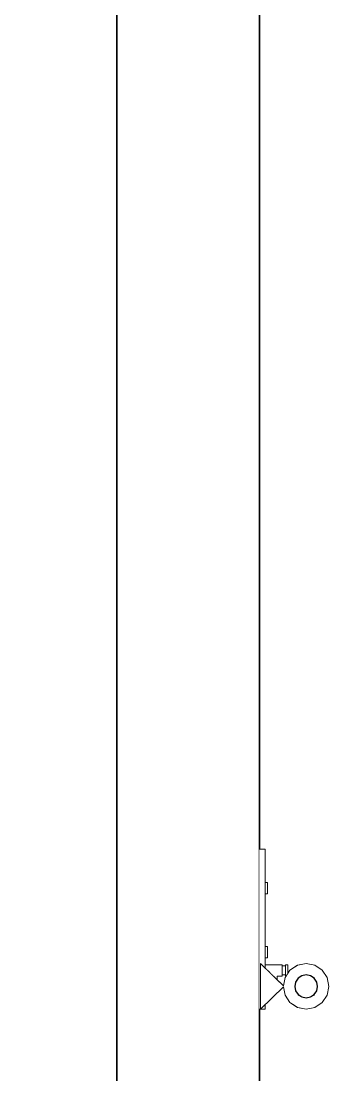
# Model space of a CAD drawing. Header units: millimetres. Extents: x 14397 to 67587, y -11631 to -8348.
# Drawn here: x 36324 to 36594, y -10426 to -9503 of the extents above; entities that cross this region are included whole.
import ezdxf

# ---------------------------------------------------------------- set-up
doc = ezdxf.new("R2010")
doc.units = ezdxf.units.MM
doc.header["$MEASUREMENT"] = 0
doc.linetypes.add('Wipeout_Contour', pattern=[1000, 0, -1000])
doc.layers.add('NewA-Ee_25_10-M_WallsInternal', color=7, linetype='Continuous')
doc.layers.add('NewA-Ee_40_20-M_GeneralFFAndEInternalEquipment', color=7, linetype='Continuous')

# ---------------------------------------------------------------- blocks, each defined once
blk = doc.blocks.new('Section Elem_57_7', base_point=(46275.02, -115148.23))
at = {"color": 254, "linetype": 'Wipeout_Contour', "lineweight": 0, "ltscale": 150863.502542}
blk.add_wipeout([(36408.28, -8453.23), (36324.42, -8453.23), (36324.42, -11348.23), (36408.28, -11348.23)], dxfattribs=at).dxf.layer = 'NewA-Ee_25_10-M_WallsInternal'
at = {"color": 254, "linetype": 'Wipeout_Contour', "lineweight": 0, "ltscale": 379875.774134}
blk.add_wipeout([(36548.62, -10342.23), (36554.36, -10347.84), (36555.8, -10340.58), (36556.7, -10339.23), (36556.28, -10339.23), (36556.28, -10338.23), (36553.28, -10338.23), (36553.28, -10339.23), (36548.78, -10339.23), (36548.78, -10342.23)], dxfattribs=at).dxf.layer = 'NewA-Ee_25_10-M_WallsInternal'
blk = doc.blocks.new('Section Elem_58_7', base_point=(46275.02, -115148.23))
at = {"layer": 'NewA-Ee_25_10-M_WallsInternal', "color": 92, "linetype": 'Continuous', "lineweight": 35}
for p, q in [((36408.28, -8453.23), (36408.28, -11348.23)), ((36533.28, -8908.23), (36533.28, -11348.23))]:
    blk.add_line(p, q, dxfattribs=at)
blk = doc.blocks.new('Section Elem_62_7', base_point=(46275.02, -115148.23))
at = {"color": 254, "linetype": 'Wipeout_Contour', "lineweight": 0, "ltscale": 303708.015302}
blk.add_wipeout([(36538.28, -10228.23), (36533.28, -10228.23), (36533.28, -10368.23), (36534.28, -10368.23), (36534.28, -10334.09), (36534.28, -10334.08), (36534.28, -10328.23), (36538.28, -10332.14)], dxfattribs=at).dxf.layer = 'NewA-Ee_40_20-M_GeneralFFAndEInternalEquipment'
at = {"layer": 'NewA-Ee_40_20-M_GeneralFFAndEInternalEquipment', "color": 1, "linetype": 'Continuous', "lineweight": 18}
blk.add_line((36533.28, -10228.23), (36538.28, -10228.23), dxfattribs=at)
at = {"color": 254, "linetype": 'Wipeout_Contour', "lineweight": 0, "ltscale": 151814.028701}
blk.add_wipeout([(36538.28, -10265.77), (36540.28, -10265.77), (36540.28, -10262.23), (36538.28, -10262.23)], dxfattribs=at).dxf.layer = 'NewA-Ee_40_20-M_GeneralFFAndEInternalEquipment'
at = {"color": 254, "linetype": 'Wipeout_Contour', "lineweight": 0, "ltscale": 151874.75952}
blk.add_wipeout([(36538.28, -10321.77), (36540.28, -10321.77), (36540.28, -10318.23), (36538.28, -10318.23)], dxfattribs=at).dxf.layer = 'NewA-Ee_40_20-M_GeneralFFAndEInternalEquipment'
at = {"color": 254, "linetype": 'Wipeout_Contour', "lineweight": 0, "ltscale": 151924.530609}
blk.add_wipeout([(36540.43, -10334.23), (36544.05, -10337.77), (36553.28, -10337.77), (36553.28, -10334.23)], dxfattribs=at).dxf.layer = 'NewA-Ee_40_20-M_GeneralFFAndEInternalEquipment'
at = {"color": 254, "linetype": 'Wipeout_Contour', "lineweight": 0, "ltscale": 113937.339168}
blk.add_wipeout([(36538.28, -10364.33), (36534.28, -10368.23), (36538.28, -10368.23)], dxfattribs=at).dxf.layer = 'NewA-Ee_40_20-M_GeneralFFAndEInternalEquipment'
at = {"layer": 'NewA-Ee_40_20-M_GeneralFFAndEInternalEquipment', "color": 1, "linetype": 'Continuous', "lineweight": 18}
for p, q in [((36533.28, -10368.23), (36538.28, -10368.23)), ((36538.28, -10368.23), (36538.28, -10364.33))]:
    blk.add_line(p, q, dxfattribs=at)
at = {"color": 254, "linetype": 'Wipeout_Contour', "lineweight": 0, "ltscale": 151810.204766}
blk.add_wipeout([(36538.28, -10262.23), (36540.28, -10262.23), (36540.28, -10258.7), (36538.28, -10258.7)], dxfattribs=at).dxf.layer = 'NewA-Ee_40_20-M_GeneralFFAndEInternalEquipment'
at = {"color": 254, "linetype": 'Wipeout_Contour', "lineweight": 0, "ltscale": 151870.916256}
blk.add_wipeout([(36538.28, -10318.23), (36540.28, -10318.23), (36540.28, -10314.7), (36538.28, -10314.7)], dxfattribs=at).dxf.layer = 'NewA-Ee_40_20-M_GeneralFFAndEInternalEquipment'
at = {"color": 254, "linetype": 'Wipeout_Contour', "lineweight": 0, "ltscale": 189886.749834}
blk.add_wipeout([(36553.28, -10330.7), (36538.28, -10330.7), (36538.28, -10332.14), (36540.43, -10334.23), (36553.28, -10334.23)], dxfattribs=at).dxf.layer = 'NewA-Ee_40_20-M_GeneralFFAndEInternalEquipment'
at = {"color": 254, "linetype": 'Wipeout_Contour', "lineweight": 0, "ltscale": 151807.501432}
blk.add_wipeout([(36538.28, -10258.7), (36540.28, -10258.7), (36540.28, -10257.23), (36538.28, -10257.23)], dxfattribs=at).dxf.layer = 'NewA-Ee_40_20-M_GeneralFFAndEInternalEquipment'
at = {"color": 254, "linetype": 'Wipeout_Contour', "lineweight": 0, "ltscale": 151816.733228}
blk.add_wipeout([(36538.28, -10267.23), (36540.28, -10267.23), (36540.28, -10265.77), (36538.28, -10265.77)], dxfattribs=at).dxf.layer = 'NewA-Ee_40_20-M_GeneralFFAndEInternalEquipment'
at = {"color": 254, "linetype": 'Wipeout_Contour', "lineweight": 0, "ltscale": 151868.199253}
blk.add_wipeout([(36538.28, -10314.7), (36540.28, -10314.7), (36540.28, -10313.23), (36538.28, -10313.23)], dxfattribs=at).dxf.layer = 'NewA-Ee_40_20-M_GeneralFFAndEInternalEquipment'
at = {"color": 254, "linetype": 'Wipeout_Contour', "lineweight": 0, "ltscale": 151877.477714}
blk.add_wipeout([(36538.28, -10323.23), (36540.28, -10323.23), (36540.28, -10321.77), (36538.28, -10321.77)], dxfattribs=at).dxf.layer = 'NewA-Ee_40_20-M_GeneralFFAndEInternalEquipment'
at = {"color": 254, "linetype": 'Wipeout_Contour', "lineweight": 0, "ltscale": 151910.617569}
blk.add_wipeout([(36538.28, -10330.7), (36553.28, -10330.7), (36553.28, -10329.23), (36538.28, -10329.23)], dxfattribs=at).dxf.layer = 'NewA-Ee_40_20-M_GeneralFFAndEInternalEquipment'
at = {"color": 254, "linetype": 'Wipeout_Contour', "lineweight": 0, "ltscale": 265876.188606}
blk.add_wipeout([(36553.28, -10337.77), (36544.05, -10337.77), (36544.5, -10338.21), (36545.78, -10337.99), (36547.9, -10338.36), (36548.78, -10339.23), (36553.28, -10339.23)], dxfattribs=at).dxf.layer = 'NewA-Ee_40_20-M_GeneralFFAndEInternalEquipment'
at = {"layer": 'NewA-Ee_40_20-M_GeneralFFAndEInternalEquipment', "color": 1, "linetype": 'Continuous', "lineweight": 18}
for p, q in [((36538.28, -10332.14), (36538.28, -10228.23)), ((36538.28, -10257.23), (36540.28, -10257.23)), ((36540.28, -10258.7), (36540.28, -10257.23)), ((36538.28, -10267.23), (36540.28, -10267.23)), ((36540.28, -10262.23), (36540.28, -10258.7)), ((36540.28, -10265.77), (36540.28, -10262.23)), ((36540.28, -10267.23), (36540.28, -10265.77)), ((36538.28, -10313.23), (36540.28, -10313.23)), ((36540.28, -10314.7), (36540.28, -10313.23)), ((36540.28, -10318.23), (36540.28, -10314.7)), ((36540.28, -10321.77), (36540.28, -10318.23)), ((36540.28, -10323.23), (36540.28, -10321.77)), ((36538.28, -10323.23), (36540.28, -10323.23))]:
    blk.add_line(p, q, dxfattribs=at)
at = {"color": 254, "linetype": 'Wipeout_Contour', "lineweight": 0, "ltscale": 113938.165455}
blk.add_wipeout([(36545.78, -10337.99), (36544.5, -10338.21), (36545.78, -10339.46)], dxfattribs=at).dxf.layer = 'NewA-Ee_40_20-M_GeneralFFAndEInternalEquipment'
at = {"color": 254, "linetype": 'Wipeout_Contour', "lineweight": 0, "ltscale": 151924.765416}
blk.add_wipeout([(36545.78, -10337.99), (36545.78, -10339.46), (36547.9, -10341.53), (36547.9, -10338.36)], dxfattribs=at).dxf.layer = 'NewA-Ee_40_20-M_GeneralFFAndEInternalEquipment'
at = {"color": 254, "linetype": 'Wipeout_Contour', "lineweight": 0, "ltscale": 189915.331574}
blk.add_wipeout([(36547.9, -10341.53), (36548.62, -10342.23), (36548.78, -10342.23), (36548.78, -10339.23), (36547.9, -10338.36)], dxfattribs=at).dxf.layer = 'NewA-Ee_40_20-M_GeneralFFAndEInternalEquipment'
at = {"color": 254, "linetype": 'Wipeout_Contour', "lineweight": 0, "ltscale": 151951.442548}
blk.add_wipeout([(36553.28, -10337.06), (36556.28, -10337.06), (36556.28, -10334.23), (36553.28, -10334.23)], dxfattribs=at).dxf.layer = 'NewA-Ee_40_20-M_GeneralFFAndEInternalEquipment'
at = {"color": 254, "linetype": 'Wipeout_Contour', "lineweight": 0, "ltscale": 151948.36473}
blk.add_wipeout([(36553.28, -10334.23), (36556.28, -10334.23), (36556.28, -10331.41), (36553.28, -10331.41)], dxfattribs=at).dxf.layer = 'NewA-Ee_40_20-M_GeneralFFAndEInternalEquipment'
at = {"color": 254, "linetype": 'Wipeout_Contour', "lineweight": 0, "ltscale": 151946.188763}
blk.add_wipeout([(36553.28, -10331.41), (36556.28, -10331.41), (36556.28, -10330.23), (36553.28, -10330.23)], dxfattribs=at).dxf.layer = 'NewA-Ee_40_20-M_GeneralFFAndEInternalEquipment'
at = {"color": 254, "linetype": 'Wipeout_Contour', "lineweight": 0, "ltscale": 151953.619272}
blk.add_wipeout([(36553.28, -10338.23), (36556.28, -10338.23), (36556.28, -10337.06), (36553.28, -10337.06)], dxfattribs=at).dxf.layer = 'NewA-Ee_40_20-M_GeneralFFAndEInternalEquipment'
at = {"layer": 'NewA-Ee_40_20-M_GeneralFFAndEInternalEquipment', "color": 1, "linetype": 'Continuous', "lineweight": 18}
for p in [(36548.78, -10339.23), (36548.62, -10342.23)]:
    blk.add_line(p, (36548.78, -10342.23), dxfattribs=at)
at = {"color": 254, "linetype": 'Wipeout_Contour', "lineweight": 0, "ltscale": 189952.309204}
blk.add_wipeout([(36558.28, -10334.23), (36556.28, -10334.23), (36556.28, -10337.77), (36557.68, -10337.77), (36558.28, -10336.87)], dxfattribs=at).dxf.layer = 'NewA-Ee_40_20-M_GeneralFFAndEInternalEquipment'
at = {"color": 254, "linetype": 'Wipeout_Contour', "lineweight": 0, "ltscale": 151957.603102}
blk.add_wipeout([(36556.28, -10334.23), (36558.28, -10334.23), (36558.28, -10330.7), (36556.28, -10330.7)], dxfattribs=at).dxf.layer = 'NewA-Ee_40_20-M_GeneralFFAndEInternalEquipment'
at = {"color": 254, "linetype": 'Wipeout_Contour', "lineweight": 0, "ltscale": 151954.883438}
blk.add_wipeout([(36556.28, -10330.7), (36558.28, -10330.7), (36558.28, -10329.23), (36556.28, -10329.23)], dxfattribs=at).dxf.layer = 'NewA-Ee_40_20-M_GeneralFFAndEInternalEquipment'
at = {"color": 254, "linetype": 'Wipeout_Contour', "lineweight": 0, "ltscale": 151962.747992}
blk.add_wipeout([(36556.28, -10339.23), (36556.7, -10339.23), (36557.68, -10337.77), (36556.28, -10337.77)], dxfattribs=at).dxf.layer = 'NewA-Ee_40_20-M_GeneralFFAndEInternalEquipment'
at = {"layer": 'NewA-Ee_40_20-M_GeneralFFAndEInternalEquipment', "color": 1, "linetype": 'Continuous', "lineweight": 18}
for p, q in [((36538.28, -10329.23), (36553.28, -10329.23)), ((36553.28, -10330.7), (36553.28, -10329.23)), ((36553.28, -10330.23), (36556.28, -10330.23)), ((36553.28, -10334.23), (36553.28, -10330.7)), ((36556.28, -10330.7), (36556.28, -10329.23)), ((36556.28, -10329.23), (36558.28, -10329.23)), ((36556.28, -10334.23), (36556.28, -10330.7)), ((36558.28, -10330.7), (36558.28, -10329.23)), ((36558.28, -10334.23), (36558.28, -10330.7)), ((36548.78, -10339.23), (36553.28, -10339.23)), ((36553.28, -10337.77), (36553.28, -10334.23)), ((36553.28, -10339.23), (36553.28, -10337.77)), ((36553.28, -10338.23), (36556.28, -10338.23)), ((36556.28, -10337.77), (36556.28, -10334.23)), ((36556.28, -10339.23), (36556.28, -10337.77)), ((36556.28, -10339.23), (36556.7, -10339.23)), ((36558.28, -10336.87), (36558.28, -10334.23))]:
    blk.add_line(p, q, dxfattribs=at)
blk = doc.blocks.new('Section Elem_63_7', base_point=(46275.02, -115148.23))
at = {"color": 254, "linetype": 'Wipeout_Contour', "lineweight": 0, "ltscale": 114018.092567}
blk.add_wipeout([(36574.28, -10329.76), (36577.21, -10329.76), (36574.28, -10328.23)], dxfattribs=at).dxf.layer = 'NewA-Ee_40_20-M_GeneralFFAndEInternalEquipment'
at = {"color": 254, "linetype": 'Wipeout_Contour', "lineweight": 0, "ltscale": 152022.664694}
blk.add_wipeout([(36567.16, -10355.23), (36567.21, -10355.89), (36568.08, -10355.89), (36567.21, -10355.31)], dxfattribs=at).dxf.layer = 'NewA-Ee_40_20-M_GeneralFFAndEInternalEquipment'
at = {"color": 254, "linetype": 'Wipeout_Contour', "lineweight": 0, "ltscale": 152073.796555}
blk.add_wipeout([(36580.48, -10355.89), (36581.35, -10355.89), (36581.4, -10355.23), (36581.35, -10355.31)], dxfattribs=at).dxf.layer = 'NewA-Ee_40_20-M_GeneralFFAndEInternalEquipment'
at = {"color": 254, "linetype": 'Wipeout_Contour', "lineweight": 0, "ltscale": 114011.492872}
blk.add_wipeout([(36571.35, -10329.76), (36574.28, -10329.76), (36574.28, -10328.23)], dxfattribs=at).dxf.layer = 'NewA-Ee_40_20-M_GeneralFFAndEInternalEquipment'
at = {"color": 254, "linetype": 'Wipeout_Contour', "lineweight": 0, "ltscale": 114006.80551}
blk.add_wipeout([(36574.28, -10328.23), (36568.87, -10329.76), (36571.35, -10329.76)], dxfattribs=at).dxf.layer = 'NewA-Ee_40_20-M_GeneralFFAndEInternalEquipment'
at = {"color": 254, "linetype": 'Wipeout_Contour', "lineweight": 0, "ltscale": 114003.035073}
blk.add_wipeout([(36567.21, -10329.76), (36568.87, -10329.76), (36574.28, -10328.23)], dxfattribs=at).dxf.layer = 'NewA-Ee_40_20-M_GeneralFFAndEInternalEquipment'
at = {"color": 254, "linetype": 'Wipeout_Contour', "lineweight": 0, "ltscale": 114001.030328}
blk.add_wipeout([(36574.28, -10328.23), (36566.63, -10329.76), (36567.21, -10329.76)], dxfattribs=at).dxf.layer = 'NewA-Ee_40_20-M_GeneralFFAndEInternalEquipment'
at = {"color": 254, "linetype": 'Wipeout_Contour', "lineweight": 0, "ltscale": 114028.555286}
blk.add_wipeout([(36581.35, -10329.76), (36581.93, -10329.76), (36574.28, -10328.23)], dxfattribs=at).dxf.layer = 'NewA-Ee_40_20-M_GeneralFFAndEInternalEquipment'
at = {"color": 254, "linetype": 'Wipeout_Contour', "lineweight": 0, "ltscale": 114026.550493}
blk.add_wipeout([(36579.69, -10329.76), (36581.35, -10329.76), (36574.28, -10328.23)], dxfattribs=at).dxf.layer = 'NewA-Ee_40_20-M_GeneralFFAndEInternalEquipment'
at = {"color": 254, "linetype": 'Wipeout_Contour', "lineweight": 0, "ltscale": 114022.779989}
blk.add_wipeout([(36577.21, -10329.76), (36579.69, -10329.76), (36574.28, -10328.23)], dxfattribs=at).dxf.layer = 'NewA-Ee_40_20-M_GeneralFFAndEInternalEquipment'
at = {"color": 254, "linetype": 'Wipeout_Contour', "lineweight": 0, "ltscale": 152030.919654}
blk.add_wipeout([(36574.28, -10334.09), (36579.69, -10334.09), (36577.21, -10329.76), (36574.28, -10329.76)], dxfattribs=at).dxf.layer = 'NewA-Ee_40_20-M_GeneralFFAndEInternalEquipment'
at = {"color": 254, "linetype": 'Wipeout_Contour', "lineweight": 0, "ltscale": 152013.983156}
blk.add_wipeout([(36571.35, -10329.76), (36568.87, -10334.09), (36574.28, -10334.09), (36574.28, -10329.76)], dxfattribs=at).dxf.layer = 'NewA-Ee_40_20-M_GeneralFFAndEInternalEquipment'
at = {"color": 254, "linetype": 'Wipeout_Contour', "lineweight": 0, "ltscale": 152062.8721}
blk.add_wipeout([(36587.35, -10334.09), (36588.42, -10334.09), (36581.93, -10329.76), (36581.35, -10329.76)], dxfattribs=at).dxf.layer = 'NewA-Ee_40_20-M_GeneralFFAndEInternalEquipment'
at = {"color": 254, "linetype": 'Wipeout_Contour', "lineweight": 0, "ltscale": 151999.306851}
blk.add_wipeout([(36564.28, -10334.09), (36568.87, -10334.09), (36571.35, -10329.76), (36568.87, -10329.76)], dxfattribs=at).dxf.layer = 'NewA-Ee_40_20-M_GeneralFFAndEInternalEquipment'
at = {"color": 254, "linetype": 'Wipeout_Contour', "lineweight": 0, "ltscale": 152056.838231}
blk.add_wipeout([(36584.28, -10334.09), (36587.35, -10334.09), (36581.35, -10329.76), (36579.69, -10329.76)], dxfattribs=at).dxf.layer = 'NewA-Ee_40_20-M_GeneralFFAndEInternalEquipment'
at = {"color": 254, "linetype": 'Wipeout_Contour', "lineweight": 0, "ltscale": 151988.065124}
blk.add_wipeout([(36561.21, -10334.09), (36564.28, -10334.09), (36568.87, -10329.76), (36567.21, -10329.76)], dxfattribs=at).dxf.layer = 'NewA-Ee_40_20-M_GeneralFFAndEInternalEquipment'
at = {"color": 254, "linetype": 'Wipeout_Contour', "lineweight": 0, "ltscale": 152045.596189}
blk.add_wipeout([(36579.69, -10334.09), (36584.28, -10334.09), (36579.69, -10329.76), (36577.21, -10329.76)], dxfattribs=at).dxf.layer = 'NewA-Ee_40_20-M_GeneralFFAndEInternalEquipment'
at = {"color": 254, "linetype": 'Wipeout_Contour', "lineweight": 0, "ltscale": 151982.03147}
blk.add_wipeout([(36560.14, -10334.09), (36561.21, -10334.09), (36567.21, -10329.76), (36566.63, -10329.76)], dxfattribs=at).dxf.layer = 'NewA-Ee_40_20-M_GeneralFFAndEInternalEquipment'
at = {"color": 254, "linetype": 'Wipeout_Contour', "lineweight": 0, "ltscale": 228064.79361}
blk.add_wipeout([(36574.28, -10338.23), (36578.11, -10339), (36580.48, -10340.58), (36581.35, -10340.58), (36579.69, -10334.09), (36574.28, -10334.09)], dxfattribs=at).dxf.layer = 'NewA-Ee_40_20-M_GeneralFFAndEInternalEquipment'
at = {"color": 254, "linetype": 'Wipeout_Contour', "lineweight": 0, "ltscale": 152088.788148}
blk.add_wipeout([(36591.35, -10340.58), (36592.76, -10340.58), (36588.42, -10334.09), (36587.35, -10334.09)], dxfattribs=at).dxf.layer = 'NewA-Ee_40_20-M_GeneralFFAndEInternalEquipment'
at = {"color": 254, "linetype": 'Wipeout_Contour', "lineweight": 0, "ltscale": 228021.825886}
blk.add_wipeout([(36567.21, -10340.58), (36568.08, -10340.58), (36570.45, -10339), (36574.28, -10338.23), (36574.28, -10334.09), (36568.87, -10334.09)], dxfattribs=at).dxf.layer = 'NewA-Ee_40_20-M_GeneralFFAndEInternalEquipment'
at = {"color": 254, "linetype": 'Wipeout_Contour', "lineweight": 0, "ltscale": 152079.663236}
blk.add_wipeout([(36587.35, -10340.58), (36591.35, -10340.58), (36587.35, -10334.09), (36584.28, -10334.09)], dxfattribs=at).dxf.layer = 'NewA-Ee_40_20-M_GeneralFFAndEInternalEquipment'
at = {"color": 254, "linetype": 'Wipeout_Contour', "lineweight": 0, "ltscale": 151993.953182}
blk.add_wipeout([(36561.21, -10340.58), (36567.21, -10340.58), (36568.87, -10334.09), (36564.28, -10334.09)], dxfattribs=at).dxf.layer = 'NewA-Ee_40_20-M_GeneralFFAndEInternalEquipment'
at = {"color": 254, "linetype": 'Wipeout_Contour', "lineweight": 0, "ltscale": 152062.723725}
blk.add_wipeout([(36584.28, -10334.09), (36579.69, -10334.09), (36581.35, -10340.58), (36587.35, -10340.58)], dxfattribs=at).dxf.layer = 'NewA-Ee_40_20-M_GeneralFFAndEInternalEquipment'
at = {"layer": 'NewA-Ee_40_20-M_GeneralFFAndEInternalEquipment', "color": 1, "linetype": 'Continuous', "lineweight": 18}
for p, q in [((36574.28, -10328.23), (36581.93, -10329.76)), ((36581.93, -10329.76), (36588.42, -10334.09))]:
    blk.add_line(p, q, dxfattribs=at)
at = {"color": 254, "linetype": 'Wipeout_Contour', "lineweight": 0, "ltscale": 151977.014375}
blk.add_wipeout([(36557.21, -10340.58), (36561.21, -10340.58), (36564.28, -10334.09), (36561.21, -10334.09)], dxfattribs=at).dxf.layer = 'NewA-Ee_40_20-M_GeneralFFAndEInternalEquipment'
at = {"color": 254, "linetype": 'Wipeout_Contour', "lineweight": 0, "ltscale": 152057.742783}
blk.add_wipeout([(36581.35, -10340.58), (36580.48, -10340.58), (36581.35, -10341.16), (36581.4, -10341.24)], dxfattribs=at).dxf.layer = 'NewA-Ee_40_20-M_GeneralFFAndEInternalEquipment'
at = {"color": 254, "linetype": 'Wipeout_Contour', "lineweight": 0, "ltscale": 152107.304912}
blk.add_wipeout([(36592.76, -10348.23), (36594.28, -10348.23), (36592.76, -10340.58), (36591.35, -10340.58)], dxfattribs=at).dxf.layer = 'NewA-Ee_40_20-M_GeneralFFAndEInternalEquipment'
at = {"layer": 'NewA-Ee_40_20-M_GeneralFFAndEInternalEquipment', "color": 1, "linetype": 'Continuous', "lineweight": 18}
blk.add_line((36574.28, -10328.23), (36566.63, -10329.76), dxfattribs=at)
at = {"color": 254, "linetype": 'Wipeout_Contour', "lineweight": 0, "ltscale": 151967.889932}
blk.add_wipeout([(36555.8, -10340.58), (36557.21, -10340.58), (36561.21, -10334.09), (36560.14, -10334.09)], dxfattribs=at).dxf.layer = 'NewA-Ee_40_20-M_GeneralFFAndEInternalEquipment'
at = {"color": 254, "linetype": 'Wipeout_Contour', "lineweight": 0, "ltscale": 152006.6055}
blk.add_wipeout([(36567.21, -10340.58), (36567.16, -10341.24), (36567.21, -10341.16), (36568.08, -10340.58)], dxfattribs=at).dxf.layer = 'NewA-Ee_40_20-M_GeneralFFAndEInternalEquipment'
at = {"color": 254, "linetype": 'Wipeout_Contour', "lineweight": 0, "ltscale": 152096.480777}
blk.add_wipeout([(36591.35, -10340.58), (36587.35, -10340.58), (36588.42, -10348.23), (36592.76, -10348.23)], dxfattribs=at).dxf.layer = 'NewA-Ee_40_20-M_GeneralFFAndEInternalEquipment'
at = {"layer": 'NewA-Ee_40_20-M_GeneralFFAndEInternalEquipment', "color": 1, "linetype": 'Continuous', "lineweight": 18}
blk.add_line((36566.63, -10329.76), (36560.14, -10334.09), dxfattribs=at)
at = {"color": 254, "linetype": 'Wipeout_Contour', "lineweight": 0, "ltscale": 227994.317398}
blk.add_wipeout([(36561.21, -10340.58), (36560.14, -10348.23), (36564.28, -10348.23), (36565.04, -10344.41), (36567.16, -10341.24), (36567.21, -10340.58)], dxfattribs=at).dxf.layer = 'NewA-Ee_40_20-M_GeneralFFAndEInternalEquipment'
at = {"color": 254, "linetype": 'Wipeout_Contour', "lineweight": 0, "ltscale": 228111.833927}
blk.add_wipeout([(36587.35, -10340.58), (36581.35, -10340.58), (36581.4, -10341.24), (36583.52, -10344.41), (36584.28, -10348.23), (36588.42, -10348.23)], dxfattribs=at).dxf.layer = 'NewA-Ee_40_20-M_GeneralFFAndEInternalEquipment'
at = {"layer": 'NewA-Ee_40_20-M_GeneralFFAndEInternalEquipment', "color": 1, "linetype": 'Continuous', "lineweight": 18}
blk.add_line((36588.42, -10334.09), (36592.76, -10340.58), dxfattribs=at)
at = {"color": 254, "linetype": 'Wipeout_Contour', "lineweight": 0, "ltscale": 151975.588446}
blk.add_wipeout([(36555.8, -10348.23), (36560.14, -10348.23), (36561.21, -10340.58), (36557.21, -10340.58)], dxfattribs=at).dxf.layer = 'NewA-Ee_40_20-M_GeneralFFAndEInternalEquipment'
at = {"color": 254, "linetype": 'Wipeout_Contour', "lineweight": 0, "ltscale": 152115.635998}
blk.add_wipeout([(36591.35, -10355.89), (36592.76, -10355.89), (36594.28, -10348.23), (36592.76, -10348.23)], dxfattribs=at).dxf.layer = 'NewA-Ee_40_20-M_GeneralFFAndEInternalEquipment'
at = {"color": 254, "linetype": 'Wipeout_Contour', "lineweight": 0, "ltscale": 303930.547743}
blk.add_wipeout([(36554.36, -10348.23), (36555.8, -10348.23), (36557.21, -10340.58), (36555.8, -10340.58), (36554.36, -10347.84), (36554.38, -10347.88), (36554.38, -10347.97), (36554.38, -10348.09)], dxfattribs=at).dxf.layer = 'NewA-Ee_40_20-M_GeneralFFAndEInternalEquipment'
at = {"color": 254, "linetype": 'Wipeout_Contour', "lineweight": 0, "ltscale": 152104.812436}
blk.add_wipeout([(36587.35, -10355.89), (36591.35, -10355.89), (36592.76, -10348.23), (36588.42, -10348.23)], dxfattribs=at).dxf.layer = 'NewA-Ee_40_20-M_GeneralFFAndEInternalEquipment'
at = {"color": 254, "linetype": 'Wipeout_Contour', "lineweight": 0, "ltscale": 228008.774211}
blk.add_wipeout([(36560.14, -10348.23), (36561.21, -10355.89), (36567.21, -10355.89), (36567.16, -10355.23), (36565.04, -10352.06), (36564.28, -10348.23)], dxfattribs=at).dxf.layer = 'NewA-Ee_40_20-M_GeneralFFAndEInternalEquipment'
at = {"color": 254, "linetype": 'Wipeout_Contour', "lineweight": 0, "ltscale": 228126.283966}
blk.add_wipeout([(36581.4, -10355.23), (36581.35, -10355.89), (36587.35, -10355.89), (36588.42, -10348.23), (36584.28, -10348.23), (36583.52, -10352.06)], dxfattribs=at).dxf.layer = 'NewA-Ee_40_20-M_GeneralFFAndEInternalEquipment'
at = {"layer": 'NewA-Ee_40_20-M_GeneralFFAndEInternalEquipment', "color": 1, "linetype": 'Continuous', "lineweight": 18}
blk.add_line((36592.76, -10340.58), (36594.28, -10348.23), dxfattribs=at)
at = {"color": 254, "linetype": 'Wipeout_Contour', "lineweight": 0, "ltscale": 151983.926477}
blk.add_wipeout([(36560.14, -10348.23), (36555.8, -10348.23), (36557.21, -10355.89), (36561.21, -10355.89)], dxfattribs=at).dxf.layer = 'NewA-Ee_40_20-M_GeneralFFAndEInternalEquipment'
at = {"color": 254, "linetype": 'Wipeout_Contour', "lineweight": 0, "ltscale": 228098.787288}
blk.add_wipeout([(36574.28, -10362.38), (36579.69, -10362.38), (36581.35, -10355.89), (36580.48, -10355.89), (36578.11, -10357.47), (36574.28, -10358.23)], dxfattribs=at).dxf.layer = 'NewA-Ee_40_20-M_GeneralFFAndEInternalEquipment'
at = {"color": 254, "linetype": 'Wipeout_Contour', "lineweight": 0, "ltscale": 152112.514704}
blk.add_wipeout([(36587.35, -10362.38), (36588.42, -10362.38), (36592.76, -10355.89), (36591.35, -10355.89)], dxfattribs=at).dxf.layer = 'NewA-Ee_40_20-M_GeneralFFAndEInternalEquipment'
at = {"color": 254, "linetype": 'Wipeout_Contour', "lineweight": 0, "ltscale": 303938.510817}
blk.add_wipeout([(36555.8, -10348.23), (36554.36, -10348.23), (36554.38, -10348.38), (36554.38, -10348.5), (36554.38, -10348.59), (36554.36, -10348.63), (36555.8, -10355.89), (36557.21, -10355.89)], dxfattribs=at).dxf.layer = 'NewA-Ee_40_20-M_GeneralFFAndEInternalEquipment'
at = {"color": 254, "linetype": 'Wipeout_Contour', "lineweight": 0, "ltscale": 228055.825372}
blk.add_wipeout([(36567.21, -10355.89), (36568.87, -10362.38), (36574.28, -10362.38), (36574.28, -10358.23), (36570.45, -10357.47), (36568.08, -10355.89)], dxfattribs=at).dxf.layer = 'NewA-Ee_40_20-M_GeneralFFAndEInternalEquipment'
at = {"color": 254, "linetype": 'Wipeout_Contour', "lineweight": 0, "ltscale": 152103.391163}
blk.add_wipeout([(36584.28, -10362.38), (36587.35, -10362.38), (36591.35, -10355.89), (36587.35, -10355.89)], dxfattribs=at).dxf.layer = 'NewA-Ee_40_20-M_GeneralFFAndEInternalEquipment'
at = {"layer": 'NewA-Ee_40_20-M_GeneralFFAndEInternalEquipment', "color": 1, "linetype": 'Continuous', "lineweight": 18}
blk.add_line((36594.28, -10348.23), (36592.76, -10355.89), dxfattribs=at)
at = {"color": 254, "linetype": 'Wipeout_Contour', "lineweight": 0, "ltscale": 151914.247647}
blk.add_wipeout([(36554.36, -10347.84), (36534.28, -10328.23), (36534.28, -10329.76), (36554.38, -10347.88)], dxfattribs=at).dxf.layer = 'NewA-Ee_40_20-M_GeneralFFAndEInternalEquipment'
at = {"color": 254, "linetype": 'Wipeout_Contour', "lineweight": 0, "ltscale": 152017.693971}
blk.add_wipeout([(36567.21, -10355.89), (36561.21, -10355.89), (36564.28, -10362.38), (36568.87, -10362.38)], dxfattribs=at).dxf.layer = 'NewA-Ee_40_20-M_GeneralFFAndEInternalEquipment'
at = {"color": 254, "linetype": 'Wipeout_Contour', "lineweight": 0, "ltscale": 152086.454193}
blk.add_wipeout([(36579.69, -10362.38), (36584.28, -10362.38), (36587.35, -10355.89), (36581.35, -10355.89)], dxfattribs=at).dxf.layer = 'NewA-Ee_40_20-M_GeneralFFAndEInternalEquipment'
at = {"color": 254, "linetype": 'Wipeout_Contour', "lineweight": 0, "ltscale": 151915.945561}
blk.add_wipeout([(36534.28, -10334.09), (36554.38, -10347.97), (36554.38, -10347.88), (36534.28, -10329.76)], dxfattribs=at).dxf.layer = 'NewA-Ee_40_20-M_GeneralFFAndEInternalEquipment'
at = {"color": 254, "linetype": 'Wipeout_Contour', "lineweight": 0, "ltscale": 152000.757708}
blk.add_wipeout([(36561.21, -10362.38), (36564.28, -10362.38), (36561.21, -10355.89), (36557.21, -10355.89)], dxfattribs=at).dxf.layer = 'NewA-Ee_40_20-M_GeneralFFAndEInternalEquipment'
at = {"color": 254, "linetype": 'Wipeout_Contour', "lineweight": 0, "ltscale": 152066.440622}
blk.add_wipeout([(36574.28, -10362.38), (36574.28, -10366.71), (36577.21, -10366.71), (36579.69, -10362.38)], dxfattribs=at).dxf.layer = 'NewA-Ee_40_20-M_GeneralFFAndEInternalEquipment'
at = {"color": 254, "linetype": 'Wipeout_Contour', "lineweight": 0, "ltscale": 151919.008331}
blk.add_wipeout([(36534.28, -10334.09), (36534.28, -10340.58), (36554.38, -10348.09), (36554.38, -10347.97)], dxfattribs=at).dxf.layer = 'NewA-Ee_40_20-M_GeneralFFAndEInternalEquipment'
at = {"color": 254, "linetype": 'Wipeout_Contour', "lineweight": 0, "ltscale": 151991.634636}
blk.add_wipeout([(36560.14, -10362.38), (36561.21, -10362.38), (36557.21, -10355.89), (36555.8, -10355.89)], dxfattribs=at).dxf.layer = 'NewA-Ee_40_20-M_GeneralFFAndEInternalEquipment'
at = {"color": 254, "linetype": 'Wipeout_Contour', "lineweight": 0, "ltscale": 152049.507932}
blk.add_wipeout([(36568.87, -10362.38), (36571.35, -10366.71), (36574.28, -10366.71), (36574.28, -10362.38)], dxfattribs=at).dxf.layer = 'NewA-Ee_40_20-M_GeneralFFAndEInternalEquipment'
at = {"color": 254, "linetype": 'Wipeout_Contour', "lineweight": 0, "ltscale": 152098.385896}
blk.add_wipeout([(36581.35, -10366.71), (36581.93, -10366.71), (36588.42, -10362.38), (36587.35, -10362.38)], dxfattribs=at).dxf.layer = 'NewA-Ee_40_20-M_GeneralFFAndEInternalEquipment'
at = {"layer": 'NewA-Ee_40_20-M_GeneralFFAndEInternalEquipment', "color": 1, "linetype": 'Continuous', "lineweight": 18}
for p, q in [((36534.28, -10328.23), (36534.28, -10329.76)), ((36534.28, -10329.76), (36534.28, -10334.09))]:
    blk.add_line(p, q, dxfattribs=at)
at = {"color": 254, "linetype": 'Wipeout_Contour', "lineweight": 0, "ltscale": 151923.051093}
blk.add_wipeout([(36534.28, -10340.58), (36534.28, -10348.23), (36554.36, -10348.23), (36554.38, -10348.09)], dxfattribs=at).dxf.layer = 'NewA-Ee_40_20-M_GeneralFFAndEInternalEquipment'
at = {"color": 254, "linetype": 'Wipeout_Contour', "lineweight": 0, "ltscale": 152034.83493}
blk.add_wipeout([(36564.28, -10362.38), (36568.87, -10366.71), (36571.35, -10366.71), (36568.87, -10362.38)], dxfattribs=at).dxf.layer = 'NewA-Ee_40_20-M_GeneralFFAndEInternalEquipment'
at = {"color": 254, "linetype": 'Wipeout_Contour', "lineweight": 0, "ltscale": 152092.353381}
blk.add_wipeout([(36579.69, -10366.71), (36581.35, -10366.71), (36587.35, -10362.38), (36584.28, -10362.38)], dxfattribs=at).dxf.layer = 'NewA-Ee_40_20-M_GeneralFFAndEInternalEquipment'
at = {"layer": 'NewA-Ee_40_20-M_GeneralFFAndEInternalEquipment', "color": 1, "linetype": 'Continuous', "lineweight": 18}
for p, q in [((36534.28, -10334.09), (36534.28, -10340.58)), ((36560.14, -10334.09), (36555.8, -10340.58))]:
    blk.add_line(p, q, dxfattribs=at)
at = {"color": 254, "linetype": 'Wipeout_Contour', "lineweight": 0, "ltscale": 151926.767353}
blk.add_wipeout([(36534.28, -10348.23), (36534.28, -10355.89), (36554.38, -10348.38), (36554.36, -10348.23)], dxfattribs=at).dxf.layer = 'NewA-Ee_40_20-M_GeneralFFAndEInternalEquipment'
at = {"color": 254, "linetype": 'Wipeout_Contour', "lineweight": 0, "ltscale": 152023.595727}
blk.add_wipeout([(36567.21, -10366.71), (36568.87, -10366.71), (36564.28, -10362.38), (36561.21, -10362.38)], dxfattribs=at).dxf.layer = 'NewA-Ee_40_20-M_GeneralFFAndEInternalEquipment'
at = {"color": 254, "linetype": 'Wipeout_Contour', "lineweight": 0, "ltscale": 152081.113862}
blk.add_wipeout([(36577.21, -10366.71), (36579.69, -10366.71), (36584.28, -10362.38), (36579.69, -10362.38)], dxfattribs=at).dxf.layer = 'NewA-Ee_40_20-M_GeneralFFAndEInternalEquipment'
at = {"layer": 'NewA-Ee_40_20-M_GeneralFFAndEInternalEquipment', "color": 1, "linetype": 'Continuous', "lineweight": 18}
blk.add_line((36592.76, -10355.89), (36588.42, -10362.38), dxfattribs=at)
at = {"color": 254, "linetype": 'Wipeout_Contour', "lineweight": 0, "ltscale": 151930.863284}
blk.add_wipeout([(36534.28, -10355.89), (36534.28, -10362.38), (36554.38, -10348.5), (36554.38, -10348.38)], dxfattribs=at).dxf.layer = 'NewA-Ee_40_20-M_GeneralFFAndEInternalEquipment'
at = {"color": 254, "linetype": 'Wipeout_Contour', "lineweight": 0, "ltscale": 152017.563429}
blk.add_wipeout([(36566.63, -10366.71), (36567.21, -10366.71), (36561.21, -10362.38), (36560.14, -10362.38)], dxfattribs=at).dxf.layer = 'NewA-Ee_40_20-M_GeneralFFAndEInternalEquipment'
at = {"color": 254, "linetype": 'Wipeout_Contour', "lineweight": 0, "ltscale": 114048.83153}
blk.add_wipeout([(36574.28, -10368.23), (36577.21, -10366.71), (36574.28, -10366.71)], dxfattribs=at).dxf.layer = 'NewA-Ee_40_20-M_GeneralFFAndEInternalEquipment'
at = {"layer": 'NewA-Ee_40_20-M_GeneralFFAndEInternalEquipment', "linetype": 'Continuous', "flags": 128}
blk.add_lwpolyline([(36565.04, -10352.06), (36567.21, -10355.31), (36570.45, -10357.47), (36574.28, -10358.23), (36578.11, -10357.47), (36581.35, -10355.31), (36583.52, -10352.06), (36584.28, -10348.23), (36583.52, -10344.41), (36581.35, -10341.16), (36578.11, -10339), (36574.28, -10338.23), (36570.45, -10339), (36567.21, -10341.16), (36565.04, -10344.41), (36564.28, -10348.23)], close=True, dxfattribs=at)
at = {"color": 254, "linetype": 'Wipeout_Contour', "lineweight": 0, "ltscale": 151933.93296}
blk.add_wipeout([(36534.28, -10362.38), (36534.28, -10366.71), (36554.38, -10348.59), (36554.38, -10348.5)], dxfattribs=at).dxf.layer = 'NewA-Ee_40_20-M_GeneralFFAndEInternalEquipment'
at = {"color": 254, "linetype": 'Wipeout_Contour', "lineweight": 0, "ltscale": 114042.233588}
blk.add_wipeout([(36574.28, -10368.23), (36574.28, -10366.71), (36571.35, -10366.71)], dxfattribs=at).dxf.layer = 'NewA-Ee_40_20-M_GeneralFFAndEInternalEquipment'
at = {"color": 254, "linetype": 'Wipeout_Contour', "lineweight": 0, "ltscale": 151935.587423}
blk.add_wipeout([(36534.28, -10368.23), (36554.36, -10348.63), (36554.38, -10348.59), (36534.28, -10366.71)], dxfattribs=at).dxf.layer = 'NewA-Ee_40_20-M_GeneralFFAndEInternalEquipment'
at = {"color": 254, "linetype": 'Wipeout_Contour', "lineweight": 0, "ltscale": 114037.54747}
blk.add_wipeout([(36571.35, -10366.71), (36568.87, -10366.71), (36574.28, -10368.23)], dxfattribs=at).dxf.layer = 'NewA-Ee_40_20-M_GeneralFFAndEInternalEquipment'
at = {"layer": 'NewA-Ee_40_20-M_GeneralFFAndEInternalEquipment', "color": 1, "linetype": 'Continuous', "lineweight": 18}
for p, q in [((36534.28, -10328.23), (36554.36, -10347.84)), ((36534.28, -10340.58), (36534.28, -10348.23)), ((36555.8, -10340.58), (36554.36, -10347.84)), ((36534.28, -10348.23), (36534.28, -10355.89)), ((36534.28, -10368.23), (36554.36, -10348.63)), ((36554.36, -10348.63), (36555.8, -10355.89)), ((36534.28, -10355.89), (36534.28, -10362.38)), ((36555.8, -10355.89), (36560.14, -10362.38)), ((36534.28, -10362.38), (36534.28, -10366.71)), ((36534.28, -10366.71), (36534.28, -10368.23))]:
    blk.add_line(p, q, dxfattribs=at)
at = {"color": 254, "linetype": 'Wipeout_Contour', "lineweight": 0, "ltscale": 114033.778031}
blk.add_wipeout([(36568.87, -10366.71), (36567.21, -10366.71), (36574.28, -10368.23)], dxfattribs=at).dxf.layer = 'NewA-Ee_40_20-M_GeneralFFAndEInternalEquipment'
at = {"color": 254, "linetype": 'Wipeout_Contour', "lineweight": 0, "ltscale": 114031.773816}
blk.add_wipeout([(36567.21, -10366.71), (36566.63, -10366.71), (36574.28, -10368.23)], dxfattribs=at).dxf.layer = 'NewA-Ee_40_20-M_GeneralFFAndEInternalEquipment'
at = {"layer": 'NewA-Ee_40_20-M_GeneralFFAndEInternalEquipment', "color": 1, "linetype": 'Continuous', "lineweight": 18}
blk.add_line((36560.14, -10362.38), (36566.63, -10366.71), dxfattribs=at)
at = {"color": 254, "linetype": 'Wipeout_Contour', "lineweight": 0, "ltscale": 114059.291484}
blk.add_wipeout([(36574.28, -10368.23), (36581.93, -10366.71), (36581.35, -10366.71)], dxfattribs=at).dxf.layer = 'NewA-Ee_40_20-M_GeneralFFAndEInternalEquipment'
at = {"color": 254, "linetype": 'Wipeout_Contour', "lineweight": 0, "ltscale": 114057.28722}
blk.add_wipeout([(36574.28, -10368.23), (36581.35, -10366.71), (36579.69, -10366.71)], dxfattribs=at).dxf.layer = 'NewA-Ee_40_20-M_GeneralFFAndEInternalEquipment'
at = {"color": 254, "linetype": 'Wipeout_Contour', "lineweight": 0, "ltscale": 114053.517713}
blk.add_wipeout([(36574.28, -10368.23), (36579.69, -10366.71), (36577.21, -10366.71)], dxfattribs=at).dxf.layer = 'NewA-Ee_40_20-M_GeneralFFAndEInternalEquipment'
at = {"layer": 'NewA-Ee_40_20-M_GeneralFFAndEInternalEquipment', "color": 1, "linetype": 'Continuous', "lineweight": 18}
for p, q in [((36566.63, -10366.71), (36574.28, -10368.23)), ((36581.93, -10366.71), (36574.28, -10368.23)), ((36588.42, -10362.38), (36581.93, -10366.71))]:
    blk.add_line(p, q, dxfattribs=at)

msp = doc.modelspace()

# ---------------------------------------------------------------- block references
at = {"layer": 'NewA-Ee_25_10-M_WallsInternal', "lineweight": 0}
msp.add_blockref('Section Elem_57_7', (46275.02, -115148.23), dxfattribs=at)

# ---------------------------------------------------------------- next in the draw order: block references
msp.add_blockref('Section Elem_58_7', (46275.02, -115148.23), dxfattribs=at)

# ---------------------------------------------------------------- next in the draw order: block references
at = {"layer": 'NewA-Ee_40_20-M_GeneralFFAndEInternalEquipment', "lineweight": 0}
msp.add_blockref('Section Elem_62_7', (46275.02, -115148.23), dxfattribs=at)

# ---------------------------------------------------------------- next in the draw order: block references
msp.add_blockref('Section Elem_63_7', (46275.02, -115148.23), dxfattribs=at)

doc.saveas('drawing.dxf')
